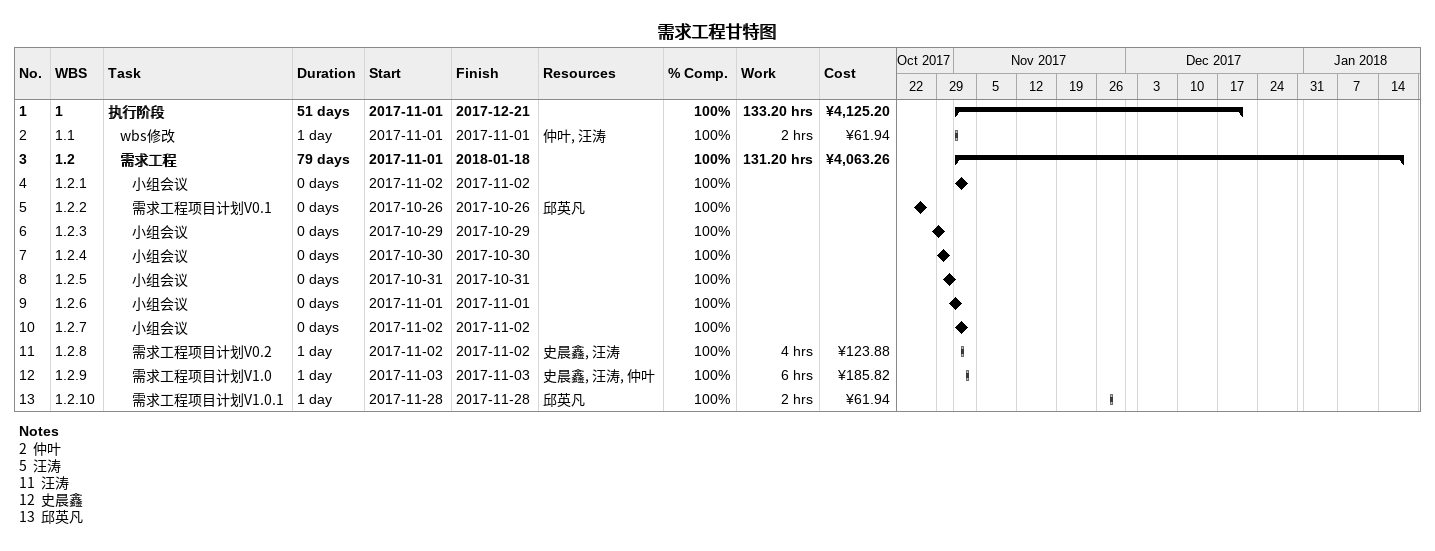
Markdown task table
需求工程甘特图

| ID | WBS | Task | Duration | Start | Finish | Resources | % complete | Work (h) | Cost (¥) |
|---|---|---|---|---|---|---|---|---|---|
| 1 | 1 | **执行阶段** | 51d | 2017-11-01 | 2017-12-21 |  | 100 | 133.20 | 4125.20 |
| 2 | 1.1 | wbs修改 | 1d | 2017-11-01 | 2017-11-01 | 仲叶, 汪涛 | 100 | 2 | 61.94 |
| 3 | 1.2 | **需求工程** | 79d | 2017-11-01 | 2018-01-18 |  | 100 | 131.20 | 4063.26 |
| 4 | 1.2.1 | 小组会议 | 0d | 2017-11-02 | 2017-11-02 |  | 100 |  |  |
| 5 | 1.2.2 | 需求工程项目计划V0.1 | 0d | 2017-10-26 | 2017-10-26 | 邱英凡 | 100 |  |  |
| 6 | 1.2.3 | 小组会议 | 0d | 2017-10-29 | 2017-10-29 |  | 100 |  |  |
| 7 | 1.2.4 | 小组会议 | 0d | 2017-10-30 | 2017-10-30 |  | 100 |  |  |
| 8 | 1.2.5 | 小组会议 | 0d | 2017-10-31 | 2017-10-31 |  | 100 |  |  |
| 9 | 1.2.6 | 小组会议 | 0d | 2017-11-01 | 2017-11-01 |  | 100 |  |  |
| 10 | 1.2.7 | 小组会议 | 0d | 2017-11-02 | 2017-11-02 |  | 100 |  |  |
| 11 | 1.2.8 | 需求工程项目计划V0.2 | 1d | 2017-11-02 | 2017-11-02 | 史晨鑫, 汪涛 | 100 | 4 | 123.88 |
| 12 | 1.2.9 | 需求工程项目计划V1.0 | 1d | 2017-11-03 | 2017-11-03 | 史晨鑫, 汪涛, 仲叶 | 100 | 6 | 185.82 |
| 13 | 1.2.10 | 需求工程项目计划V1.0.1 | 1d | 2017-11-28 | 2017-11-28 | 邱英凡 | 100 | 2 | 61.94 |

Notes
- 2: 仲叶
- 5: 汪涛
- 11: 汪涛
- 12: 史晨鑫
- 13: 邱英凡
